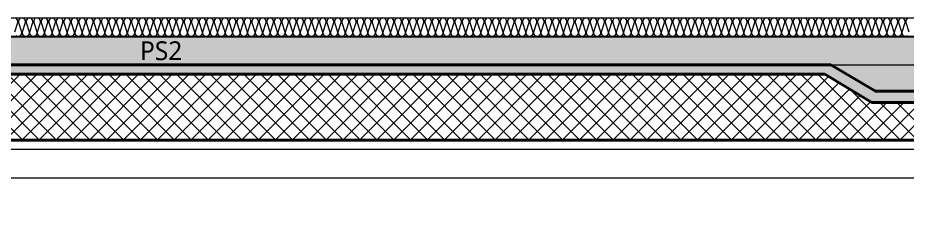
# Model space of a CAD drawing. Header units: millimetres. Extents: x 0 to 420000, y 0 to 297000.
# Drawn here: x 182750 to 187481, y 167200 to 168350 of the extents above; entities that cross this region are included whole.
import ezdxf
from ezdxf.enums import TextEntityAlignment as Align

# ---------------------------------------------------------------- set-up
doc = ezdxf.new("R2010")
doc.units = ezdxf.units.MM
doc.linetypes.add('CEN', pattern=[62, 60, -1, 0, -1])
for name, color, linetype, lineweight in [('A-AXIS-LINE', 1, 'CEN', 15), ('A-CONC-LIN1', 2, 'Continuous', 40), ('A-CONC-LIN2', 7, 'Continuous', 25), ('A-XXXX-INSL1', 15, 'Continuous', 18), ('A-XXXX-INSL2', 8, 'Continuous', 18)]:
    doc.layers.add(name, color=color, linetype=linetype, lineweight=lineweight)
doc.layers.add('A-CONC-SOLD', color=253, linetype='CEN')
doc.layers.add('A-XXXX-NPLT', color=144, linetype='Continuous', lineweight=15, plot=False)
doc.styles.add('맑은고딕', font='')
doc.styles.get('맑은고딕').set_extended_font_data('Malgun Gothic')

# ---------------------------------------------------------------- blocks, each defined once
blk = doc.blocks.new('axis(220316)')
at = {"layer": 'A-AXIS-LINE', "ltscale": 1000}
blk.add_line((4631788.1, -432118.7), (4955413.1, -432118.7), dxfattribs=at)
blk = doc.blocks.new('PS2(횡)')
at = {"layer": 'A-CONC-SOLD'}
h = blk.add_hatch(color=256, dxfattribs=at)
h.dxf.hatch_style = 1
h.paths.add_polyline_path([(1020, 0), (1020, -290), (1700, -290), (1937.4, -150), (9062.6, -150), (9300, -290), (9980, -290), (9980, 0)])
h = blk.add_hatch(color=256, dxfattribs=at)
h.dxf.hatch_style = 1
h.paths.add_polyline_path([(9980, -290), (9980, -350), (9280, -350), (9030, -200), (1970, -200), (1720, -350), (1020, -350), (1020, -290), (1700, -290), (1937.4, -150), (9062.6, -150), (9300, -290)])
at = {"layer": 'A-XXXX-INSL2'}
h = blk.add_hatch(dxfattribs=at)
h.set_pattern_fill('ANSI37', color=256, scale=20)
h.set_pattern_definition([(45, (-244012.5, -188500), (-44.90128, 44.90128), []), (135, (-244012.5, -188500), (-44.90128, -44.90128), [])])
h.paths.add_polyline_path([(1100, -550), (9900, -550), (9900, -350), (9280, -350), (9030, -200), (1970, -200), (1720, -350), (1100, -350)])
at = {"layer": 'A-CONC-LIN1', "color": 2}
for p, q in [((1320, -550), (1270, -350)), ((9680, -550), (9730, -350)), ((1320, -550), (9680, -550))]:
    blk.add_line(p, q, dxfattribs=at)
blk.add_lwpolyline([(9980, -290), (9980, -350), (9280, -350), (9030, -200), (1970, -200), (1720, -350), (1020, -350), (1020, -290), (1700, -290), (1937.4, -150), (9062.6, -150), (9300, -290)], close=True, dxfattribs=at)
at = {"layer": 'A-CONC-LIN2'}
blk.add_line((1020, 0), (9980, 0), dxfattribs=at)
at = {"layer": 'A-XXXX-INSL2'}
for p, q in [((1320, -550), (1100, -550)), ((9680, -550), (9900, -550))]:
    blk.add_line(p, q, dxfattribs=at)
at = {"layer": 'A-XXXX-NPLT'}
for p, q in [((1937.4, -150), (1020, -150)), ((9062.6, -150), (9980, -150))]:
    blk.add_line(p, q, dxfattribs=at)
at = {"layer": 'A-XXXX-NPLT', "style": '맑은고딕'}
blk.add_text('PS2', height=100, dxfattribs=at).set_placement((5500, -75), align=Align.MIDDLE)
blk = doc.blocks.new('횡지하층')
at = {"layer": 'A-XXXX-INSL1'}
blk.add_lwpolyline([(4800450.6, -237961.1), (4791750.6, -237961.1), (4791750.6, -238411.1), (4791197, -238411.1), (4791117, -237831.1), (4790084.1, -237831.1), (4790004.1, -238411.1), (4789450.6, -238411.1), (4789450.6, -237961.1), (4780750.6, -237961.1), (4780750.6, -238411.1), (4780197, -238411.1), (4780117, -237831.1), (4779084.1, -237831.1), (4779004.1, -238411.1), (4778450.6, -238411.1), (4778450.6, -237961.1), (4769750.6, -237961.1)], dxfattribs=at)
at = {"layer": 'A-XXXX-INSL2'}
blk.add_line((4757100.4, -237261.1), (4890100.5, -237261.1), dxfattribs=at)
for points in [[(4789069.6, -237265.1), (4789062.6, -237275.1), (4789062.6, -237286.1), (4789078.6, -237336.1)], [(4789071.6, -237357.1), (4789060.6, -237361.1), (4789049.6, -237357.1), (4789042.6, -237347.1), (4789042.6, -237336.1), (4789058.6, -237286.1), (4789058.6, -237275.1), (4789051.6, -237265.1), (4789040.6, -237261.1), (4789029.6, -237265.1), (4789022.6, -237275.1), (4789022.6, -237286.1), (4789038.6, -237336.1), (4789038.6, -237347.1), (4789031.6, -237357.1), (4789020.6, -237361.1), (4789009.6, -237357.1), (4789002.6, -237347.1), (4789002.6, -237336.1), (4789018.6, -237286.1), (4789018.6, -237275.1), (4789011.6, -237265.1), (4789000.6, -237261.1), (4788989.6, -237265.1), (4788982.6, -237275.1), (4788982.6, -237286.1), (4788998.6, -237336.1), (4788998.6, -237347.1), (4788991.6, -237357.1), (4788980.6, -237361.1), (4788969.6, -237357.1), (4788962.6, -237347.1), (4788962.6, -237336.1), (4788978.6, -237286.1), (4788978.6, -237275.1), (4788971.6, -237265.1), (4788960.6, -237261.1), (4788949.6, -237265.1), (4788942.6, -237275.1), (4788942.6, -237286.1), (4788958.6, -237336.1), (4788958.6, -237347.1), (4788951.6, -237357.1), (4788940.6, -237361.1), (4788929.6, -237357.1), (4788922.6, -237347.1), (4788922.6, -237336.1), (4788938.6, -237286.1), (4788938.6, -237275.1), (4788931.6, -237265.1), (4788920.6, -237261.1), (4788909.6, -237265.1), (4788902.6, -237275.1), (4788902.6, -237286.1), (4788918.6, -237336.1), (4788918.6, -237347.1), (4788911.6, -237357.1), (4788900.6, -237361.1), (4788889.6, -237357.1), (4788882.6, -237347.1), (4788882.6, -237336.1), (4788898.6, -237286.1), (4788898.6, -237275.1), (4788891.6, -237265.1), (4788880.6, -237261.1), (4788869.6, -237265.1), (4788862.6, -237275.1), (4788862.6, -237286.1), (4788878.6, -237336.1), (4788878.6, -237347.1), (4788871.6, -237357.1), (4788860.6, -237361.1), (4788849.6, -237357.1), (4788842.6, -237347.1), (4788842.6, -237336.1), (4788858.6, -237286.1), (4788858.6, -237275.1), (4788851.6, -237265.1), (4788840.6, -237261.1), (4788829.6, -237265.1), (4788822.6, -237275.1), (4788822.6, -237286.1), (4788838.6, -237336.1), (4788838.6, -237347.1), (4788831.6, -237357.1), (4788820.6, -237361.1), (4788809.6, -237357.1), (4788802.6, -237347.1), (4788802.6, -237336.1), (4788818.6, -237286.1), (4788818.6, -237275.1), (4788811.6, -237265.1), (4788800.6, -237261.1), (4788789.6, -237265.1), (4788782.6, -237275.1), (4788782.6, -237286.1), (4788798.6, -237336.1), (4788798.6, -237347.1), (4788791.6, -237357.1), (4788780.6, -237361.1), (4788769.6, -237357.1), (4788762.6, -237347.1), (4788762.6, -237336.1), (4788778.6, -237286.1), (4788778.6, -237275.1), (4788771.6, -237265.1), (4788760.6, -237261.1), (4788749.6, -237265.1), (4788742.6, -237275.1), (4788742.6, -237286.1), (4788758.6, -237336.1), (4788758.6, -237347.1), (4788751.6, -237357.1), (4788740.6, -237361.1), (4788729.6, -237357.1), (4788722.6, -237347.1), (4788722.6, -237336.1), (4788738.6, -237286.1), (4788738.6, -237275.1), (4788731.6, -237265.1), (4788720.6, -237261.1), (4788709.6, -237265.1), (4788702.6, -237275.1), (4788702.6, -237286.1), (4788718.6, -237336.1), (4788718.6, -237347.1), (4788711.6, -237357.1), (4788700.6, -237361.1), (4788689.6, -237357.1), (4788682.6, -237347.1), (4788682.6, -237336.1), (4788698.6, -237286.1), (4788698.6, -237275.1), (4788691.6, -237265.1), (4788680.6, -237261.1), (4788669.6, -237265.1), (4788662.6, -237275.1), (4788662.6, -237286.1), (4788678.6, -237336.1), (4788678.6, -237347.1), (4788671.6, -237357.1), (4788660.6, -237361.1), (4788649.6, -237357.1), (4788642.6, -237347.1), (4788642.6, -237336.1), (4788658.6, -237286.1), (4788658.6, -237275.1), (4788651.6, -237265.1), (4788640.6, -237261.1), (4788629.6, -237265.1), (4788622.6, -237275.1), (4788622.6, -237286.1), (4788638.6, -237336.1), (4788638.6, -237347.1), (4788631.6, -237357.1), (4788620.6, -237361.1), (4788609.6, -237357.1), (4788602.6, -237347.1), (4788602.6, -237336.1), (4788618.6, -237286.1), (4788618.6, -237275.1), (4788611.6, -237265.1), (4788600.6, -237261.1), (4788589.6, -237265.1), (4788582.6, -237275.1), (4788582.6, -237286.1), (4788598.6, -237336.1), (4788598.6, -237347.1), (4788591.6, -237357.1), (4788580.6, -237361.1), (4788569.6, -237357.1), (4788562.6, -237347.1), (4788562.6, -237336.1), (4788578.6, -237286.1), (4788578.6, -237275.1), (4788571.6, -237265.1), (4788560.6, -237261.1), (4788549.6, -237265.1), (4788542.6, -237275.1), (4788542.6, -237286.1), (4788558.6, -237336.1), (4788558.6, -237347.1), (4788551.6, -237357.1), (4788540.6, -237361.1), (4788529.6, -237357.1), (4788522.6, -237347.1), (4788522.6, -237336.1), (4788538.6, -237286.1), (4788538.6, -237275.1), (4788531.6, -237265.1), (4788520.6, -237261.1), (4788509.6, -237265.1), (4788502.6, -237275.1), (4788502.6, -237286.1), (4788518.6, -237336.1), (4788518.6, -237347.1), (4788511.6, -237357.1), (4788500.6, -237361.1), (4788489.6, -237357.1), (4788482.6, -237347.1), (4788482.6, -237336.1), (4788498.6, -237286.1), (4788498.6, -237275.1), (4788491.6, -237265.1), (4788480.6, -237261.1), (4788469.6, -237265.1), (4788462.6, -237275.1), (4788462.6, -237286.1), (4788478.6, -237336.1), (4788478.6, -237347.1), (4788471.6, -237357.1), (4788460.6, -237361.1), (4788449.6, -237357.1), (4788442.6, -237347.1), (4788442.6, -237336.1), (4788458.6, -237286.1), (4788458.6, -237275.1), (4788451.6, -237265.1), (4788440.6, -237261.1), (4788429.6, -237265.1), (4788422.6, -237275.1), (4788422.6, -237286.1), (4788438.6, -237336.1), (4788438.6, -237347.1), (4788431.6, -237357.1), (4788420.6, -237361.1), (4788409.6, -237357.1), (4788402.6, -237347.1), (4788402.6, -237336.1), (4788418.6, -237286.1), (4788418.6, -237275.1), (4788411.6, -237265.1), (4788400.6, -237261.1), (4788389.6, -237265.1), (4788382.6, -237275.1), (4788382.6, -237286.1), (4788398.6, -237336.1), (4788398.6, -237347.1), (4788391.6, -237357.1), (4788380.6, -237361.1), (4788369.6, -237357.1), (4788362.6, -237347.1), (4788362.6, -237336.1), (4788378.6, -237286.1), (4788378.6, -237275.1), (4788371.6, -237265.1), (4788360.6, -237261.1), (4788349.6, -237265.1), (4788342.6, -237275.1), (4788342.6, -237286.1), (4788358.6, -237336.1), (4788358.6, -237347.1), (4788351.6, -237357.1), (4788340.6, -237361.1), (4788329.6, -237357.1), (4788322.6, -237347.1), (4788322.6, -237336.1), (4788338.6, -237286.1), (4788338.6, -237275.1), (4788331.6, -237265.1), (4788320.6, -237261.1), (4788309.6, -237265.1), (4788302.6, -237275.1), (4788302.6, -237286.1), (4788318.6, -237336.1), (4788318.6, -237347.1), (4788311.6, -237357.1), (4788300.6, -237361.1), (4788289.6, -237357.1), (4788282.6, -237347.1), (4788282.6, -237336.1), (4788298.6, -237286.1), (4788298.6, -237275.1), (4788291.6, -237265.1), (4788280.6, -237261.1), (4788269.6, -237265.1), (4788262.6, -237275.1), (4788262.6, -237286.1), (4788278.6, -237336.1), (4788278.6, -237347.1), (4788271.6, -237357.1), (4788260.6, -237361.1), (4788249.6, -237357.1), (4788242.6, -237347.1), (4788242.6, -237336.1), (4788258.6, -237286.1), (4788258.6, -237275.1), (4788251.6, -237265.1), (4788240.6, -237261.1), (4788229.6, -237265.1), (4788222.6, -237275.1), (4788222.6, -237286.1), (4788238.6, -237336.1), (4788238.6, -237347.1), (4788231.6, -237357.1), (4788220.6, -237361.1), (4788209.6, -237357.1), (4788202.6, -237347.1), (4788202.6, -237336.1), (4788218.6, -237286.1), (4788218.6, -237275.1), (4788211.6, -237265.1), (4788200.6, -237261.1), (4788189.6, -237265.1), (4788182.6, -237275.1), (4788182.6, -237286.1), (4788198.6, -237336.1), (4788198.6, -237347.1), (4788191.6, -237357.1), (4788180.6, -237361.1), (4788169.6, -237357.1), (4788162.6, -237347.1), (4788162.6, -237336.1), (4788178.6, -237286.1), (4788178.6, -237275.1), (4788171.6, -237265.1), (4788160.6, -237261.1), (4788149.6, -237265.1), (4788142.6, -237275.1), (4788142.6, -237286.1), (4788158.6, -237336.1), (4788158.6, -237347.1), (4788151.6, -237357.1), (4788140.6, -237361.1), (4788129.6, -237357.1), (4788122.6, -237347.1), (4788122.6, -237336.1), (4788138.6, -237286.1), (4788138.6, -237275.1), (4788131.6, -237265.1), (4788120.6, -237261.1), (4788109.6, -237265.1), (4788102.6, -237275.1), (4788102.6, -237286.1), (4788118.6, -237336.1), (4788118.6, -237347.1), (4788111.6, -237357.1), (4788100.6, -237361.1), (4788089.6, -237357.1), (4788082.6, -237347.1), (4788082.6, -237336.1), (4788098.6, -237286.1), (4788098.6, -237275.1), (4788091.6, -237265.1), (4788080.6, -237261.1), (4788069.6, -237265.1), (4788062.6, -237275.1), (4788062.6, -237286.1), (4788078.6, -237336.1), (4788078.6, -237347.1), (4788071.6, -237357.1), (4788060.6, -237361.1), (4788049.6, -237357.1), (4788042.6, -237347.1), (4788042.6, -237336.1), (4788058.6, -237286.1), (4788058.6, -237275.1), (4788051.6, -237265.1), (4788040.6, -237261.1), (4788029.6, -237265.1), (4788022.6, -237275.1), (4788022.6, -237286.1), (4788038.6, -237336.1), (4788038.6, -237347.1), (4788031.6, -237357.1), (4788020.6, -237361.1), (4788009.6, -237357.1), (4788002.6, -237347.1), (4788002.6, -237336.1), (4788018.6, -237286.1), (4788018.6, -237275.1), (4788011.6, -237265.1), (4788000.6, -237261.1), (4787989.6, -237265.1), (4787982.6, -237275.1), (4787982.6, -237286.1), (4787998.6, -237336.1), (4787998.6, -237347.1), (4787991.6, -237357.1), (4787980.6, -237361.1), (4787969.6, -237357.1), (4787962.6, -237347.1), (4787962.6, -237336.1), (4787978.6, -237286.1), (4787978.6, -237275.1), (4787971.6, -237265.1), (4787960.6, -237261.1), (4787949.6, -237265.1), (4787942.6, -237275.1), (4787942.6, -237286.1), (4787958.6, -237336.1), (4787958.6, -237347.1), (4787951.6, -237357.1), (4787940.6, -237361.1), (4787929.6, -237357.1), (4787922.6, -237347.1), (4787922.6, -237336.1), (4787938.6, -237286.1), (4787938.6, -237275.1), (4787931.6, -237265.1), (4787920.6, -237261.1), (4787909.6, -237265.1), (4787902.6, -237275.1), (4787902.6, -237286.1), (4787918.6, -237336.1), (4787918.6, -237347.1), (4787911.6, -237357.1), (4787900.6, -237361.1), (4787889.6, -237357.1), (4787882.6, -237347.1), (4787882.6, -237336.1), (4787898.6, -237286.1), (4787898.6, -237275.1), (4787891.6, -237265.1), (4787880.6, -237261.1), (4787869.6, -237265.1), (4787862.6, -237275.1), (4787862.6, -237286.1), (4787878.6, -237336.1), (4787878.6, -237347.1), (4787871.6, -237357.1), (4787860.6, -237361.1), (4787849.6, -237357.1), (4787842.6, -237347.1), (4787842.6, -237336.1), (4787858.6, -237286.1), (4787858.6, -237275.1), (4787851.6, -237265.1), (4787840.6, -237261.1), (4787829.6, -237265.1), (4787822.6, -237275.1), (4787822.6, -237286.1), (4787838.6, -237336.1), (4787838.6, -237347.1), (4787831.6, -237357.1), (4787820.6, -237361.1), (4787809.6, -237357.1), (4787802.6, -237347.1), (4787802.6, -237336.1), (4787818.6, -237286.1), (4787818.6, -237275.1), (4787811.6, -237265.1), (4787800.6, -237261.1), (4787789.6, -237265.1), (4787782.6, -237275.1), (4787782.6, -237286.1), (4787798.6, -237336.1), (4787798.6, -237347.1), (4787791.6, -237357.1), (4787780.6, -237361.1), (4787769.6, -237357.1), (4787762.6, -237347.1), (4787762.6, -237336.1), (4787778.6, -237286.1), (4787778.6, -237275.1), (4787771.6, -237265.1), (4787760.6, -237261.1), (4787749.6, -237265.1), (4787742.6, -237275.1), (4787742.6, -237286.1), (4787758.6, -237336.1), (4787758.6, -237347.1), (4787751.6, -237357.1), (4787740.6, -237361.1), (4787729.6, -237357.1), (4787722.6, -237347.1), (4787722.6, -237336.1), (4787738.6, -237286.1), (4787738.6, -237275.1), (4787731.6, -237265.1), (4787720.6, -237261.1), (4787709.6, -237265.1), (4787702.6, -237275.1), (4787702.6, -237286.1), (4787718.6, -237336.1), (4787718.6, -237347.1), (4787711.6, -237357.1), (4787700.6, -237361.1), (4787689.6, -237357.1), (4787682.6, -237347.1), (4787682.6, -237336.1), (4787698.6, -237286.1), (4787698.6, -237275.1), (4787691.6, -237265.1), (4787680.6, -237261.1), (4787669.6, -237265.1), (4787662.6, -237275.1), (4787662.6, -237286.1), (4787678.6, -237336.1), (4787678.6, -237347.1), (4787671.6, -237357.1), (4787660.6, -237361.1), (4787649.6, -237357.1), (4787642.6, -237347.1), (4787642.6, -237336.1), (4787658.6, -237286.1), (4787658.6, -237275.1), (4787651.6, -237265.1), (4787640.6, -237261.1), (4787629.6, -237265.1), (4787622.6, -237275.1), (4787622.6, -237286.1), (4787638.6, -237336.1), (4787638.6, -237347.1), (4787631.6, -237357.1), (4787620.6, -237361.1), (4787609.6, -237357.1), (4787602.6, -237347.1), (4787602.6, -237336.1), (4787618.6, -237286.1), (4787618.6, -237275.1), (4787611.6, -237265.1), (4787600.6, -237261.1), (4787589.6, -237265.1), (4787582.6, -237275.1), (4787582.6, -237286.1), (4787598.6, -237336.1), (4787598.6, -237347.1), (4787591.6, -237357.1), (4787580.6, -237361.1), (4787569.6, -237357.1), (4787562.6, -237347.1), (4787562.6, -237336.1), (4787578.6, -237286.1), (4787578.6, -237275.1), (4787571.6, -237265.1), (4787560.6, -237261.1), (4787549.6, -237265.1), (4787542.6, -237275.1), (4787542.6, -237286.1), (4787558.6, -237336.1), (4787558.6, -237347.1), (4787551.6, -237357.1), (4787540.6, -237361.1), (4787529.6, -237357.1), (4787522.6, -237347.1), (4787522.6, -237336.1), (4787538.6, -237286.1), (4787538.6, -237275.1), (4787531.6, -237265.1), (4787520.6, -237261.1), (4787509.6, -237265.1), (4787502.6, -237275.1), (4787502.6, -237286.1), (4787518.6, -237336.1), (4787518.6, -237347.1), (4787511.6, -237357.1), (4787500.6, -237361.1), (4787489.6, -237357.1), (4787482.6, -237347.1), (4787482.6, -237336.1), (4787498.6, -237286.1), (4787498.6, -237275.1), (4787491.6, -237265.1), (4787480.6, -237261.1), (4787469.6, -237265.1), (4787462.6, -237275.1), (4787462.6, -237286.1), (4787478.6, -237336.1), (4787478.6, -237347.1), (4787471.6, -237357.1), (4787460.6, -237361.1), (4787449.6, -237357.1), (4787442.6, -237347.1), (4787442.6, -237336.1), (4787458.6, -237286.1), (4787458.6, -237275.1), (4787451.6, -237265.1), (4787440.6, -237261.1), (4787429.6, -237265.1), (4787422.6, -237275.1), (4787422.6, -237286.1), (4787438.6, -237336.1), (4787438.6, -237347.1), (4787431.6, -237357.1), (4787420.6, -237361.1), (4787409.6, -237357.1), (4787402.6, -237347.1), (4787402.6, -237336.1), (4787418.6, -237286.1), (4787418.6, -237275.1), (4787411.6, -237265.1), (4787400.6, -237261.1), (4787389.6, -237265.1), (4787382.6, -237275.1), (4787382.6, -237286.1), (4787398.6, -237336.1), (4787398.6, -237347.1), (4787391.6, -237357.1), (4787380.6, -237361.1), (4787369.6, -237357.1), (4787362.6, -237347.1), (4787362.6, -237336.1), (4787378.6, -237286.1), (4787378.6, -237275.1), (4787371.6, -237265.1), (4787360.6, -237261.1), (4787349.6, -237265.1), (4787342.6, -237275.1), (4787342.6, -237286.1), (4787358.6, -237336.1), (4787358.6, -237347.1), (4787351.6, -237357.1), (4787340.6, -237361.1), (4787329.6, -237357.1), (4787322.6, -237347.1), (4787322.6, -237336.1), (4787338.6, -237286.1), (4787338.6, -237275.1), (4787331.6, -237265.1), (4787320.6, -237261.1), (4787309.6, -237265.1), (4787302.6, -237275.1), (4787302.6, -237286.1), (4787318.6, -237336.1), (4787318.6, -237347.1), (4787311.6, -237357.1), (4787300.6, -237361.1), (4787289.6, -237357.1), (4787282.6, -237347.1), (4787282.6, -237336.1), (4787298.6, -237286.1), (4787298.6, -237275.1), (4787291.6, -237265.1), (4787280.6, -237261.1), (4787269.6, -237265.1), (4787262.6, -237275.1), (4787262.6, -237286.1), (4787278.6, -237336.1), (4787278.6, -237347.1), (4787271.6, -237357.1), (4787260.6, -237361.1), (4787249.6, -237357.1), (4787242.6, -237347.1), (4787242.6, -237336.1), (4787258.6, -237286.1), (4787258.6, -237275.1), (4787251.6, -237265.1), (4787240.6, -237261.1), (4787229.6, -237265.1), (4787222.6, -237275.1), (4787222.6, -237286.1), (4787238.6, -237336.1), (4787238.6, -237347.1), (4787231.6, -237357.1), (4787220.6, -237361.1), (4787209.6, -237357.1), (4787202.6, -237347.1), (4787202.6, -237336.1), (4787218.6, -237286.1), (4787218.6, -237275.1), (4787211.6, -237265.1), (4787200.6, -237261.1), (4787189.6, -237265.1), (4787182.6, -237275.1), (4787182.6, -237286.1), (4787198.6, -237336.1), (4787198.6, -237347.1), (4787191.6, -237357.1), (4787180.6, -237361.1), (4787169.6, -237357.1), (4787162.6, -237347.1), (4787162.6, -237336.1), (4787178.6, -237286.1), (4787178.6, -237275.1), (4787171.6, -237265.1), (4787160.6, -237261.1), (4787149.6, -237265.1), (4787142.6, -237275.1), (4787142.6, -237286.1), (4787158.6, -237336.1), (4787158.6, -237347.1), (4787151.6, -237357.1), (4787140.6, -237361.1), (4787129.6, -237357.1), (4787122.6, -237347.1), (4787122.6, -237336.1), (4787138.6, -237286.1), (4787138.6, -237275.1), (4787131.6, -237265.1), (4787120.6, -237261.1), (4787109.6, -237265.1), (4787102.6, -237275.1), (4787102.6, -237286.1), (4787118.6, -237336.1), (4787118.6, -237347.1), (4787111.6, -237357.1), (4787100.6, -237361.1), (4787089.6, -237357.1), (4787082.6, -237347.1), (4787082.6, -237336.1), (4787098.6, -237286.1), (4787098.6, -237275.1), (4787091.6, -237265.1), (4787080.6, -237261.1), (4787069.6, -237265.1), (4787062.6, -237275.1), (4787062.6, -237286.1), (4787078.6, -237336.1), (4787078.6, -237347.1), (4787071.6, -237357.1), (4787060.6, -237361.1), (4787049.6, -237357.1), (4787042.6, -237347.1), (4787042.6, -237336.1), (4787058.6, -237286.1), (4787058.6, -237275.1), (4787051.6, -237265.1), (4787040.6, -237261.1), (4787029.6, -237265.1), (4787022.6, -237275.1), (4787022.6, -237286.1), (4787038.6, -237336.1), (4787038.6, -237347.1), (4787031.6, -237357.1), (4787020.6, -237361.1), (4787009.6, -237357.1), (4787002.6, -237347.1), (4787002.6, -237336.1), (4787018.6, -237286.1), (4787018.6, -237275.1), (4787011.6, -237265.1), (4787000.6, -237261.1), (4786989.6, -237265.1), (4786982.6, -237275.1), (4786982.6, -237286.1), (4786998.6, -237336.1), (4786998.6, -237347.1), (4786991.6, -237357.1), (4786980.6, -237361.1), (4786969.6, -237357.1), (4786962.6, -237347.1), (4786962.6, -237336.1), (4786978.6, -237286.1), (4786978.6, -237275.1), (4786971.6, -237265.1), (4786960.6, -237261.1), (4786949.6, -237265.1), (4786942.6, -237275.1), (4786942.6, -237286.1), (4786958.6, -237336.1), (4786958.6, -237347.1), (4786951.6, -237357.1), (4786940.6, -237361.1), (4786929.6, -237357.1), (4786922.6, -237347.1), (4786922.6, -237336.1), (4786938.6, -237286.1), (4786938.6, -237275.1), (4786931.6, -237265.1), (4786920.6, -237261.1), (4786909.6, -237265.1), (4786902.6, -237275.1), (4786902.6, -237286.1), (4786918.6, -237336.1), (4786918.6, -237347.1), (4786911.6, -237357.1), (4786900.6, -237361.1), (4786889.6, -237357.1), (4786882.6, -237347.1), (4786882.6, -237336.1), (4786898.6, -237286.1), (4786898.6, -237275.1), (4786891.6, -237265.1), (4786880.6, -237261.1), (4786869.6, -237265.1), (4786862.6, -237275.1), (4786862.6, -237286.1), (4786878.6, -237336.1), (4786878.6, -237347.1), (4786871.6, -237357.1), (4786860.6, -237361.1), (4786849.6, -237357.1), (4786842.6, -237347.1), (4786842.6, -237336.1), (4786858.6, -237286.1), (4786858.6, -237275.1), (4786851.6, -237265.1), (4786840.6, -237261.1), (4786829.6, -237265.1), (4786822.6, -237275.1), (4786822.6, -237286.1), (4786838.6, -237336.1), (4786838.6, -237347.1), (4786831.6, -237357.1), (4786820.6, -237361.1), (4786809.6, -237357.1), (4786802.6, -237347.1), (4786802.6, -237336.1), (4786818.6, -237286.1), (4786818.6, -237275.1), (4786811.6, -237265.1), (4786800.6, -237261.1), (4786789.6, -237265.1), (4786782.6, -237275.1), (4786782.6, -237286.1), (4786798.6, -237336.1), (4786798.6, -237347.1), (4786791.6, -237357.1), (4786780.6, -237361.1), (4786769.6, -237357.1), (4786762.6, -237347.1), (4786762.6, -237336.1), (4786778.6, -237286.1), (4786778.6, -237275.1), (4786771.6, -237265.1), (4786760.6, -237261.1), (4786749.6, -237265.1), (4786742.6, -237275.1), (4786742.6, -237286.1), (4786758.6, -237336.1), (4786758.6, -237347.1), (4786751.6, -237357.1), (4786740.6, -237361.1), (4786729.6, -237357.1), (4786722.6, -237347.1), (4786722.6, -237336.1), (4786738.6, -237286.1), (4786738.6, -237275.1), (4786731.6, -237265.1), (4786720.6, -237261.1), (4786709.6, -237265.1), (4786702.6, -237275.1), (4786702.6, -237286.1), (4786718.6, -237336.1), (4786718.6, -237347.1), (4786711.6, -237357.1), (4786700.6, -237361.1), (4786689.6, -237357.1), (4786682.6, -237347.1), (4786682.6, -237336.1), (4786698.6, -237286.1), (4786698.6, -237275.1), (4786691.6, -237265.1), (4786680.6, -237261.1), (4786669.6, -237265.1), (4786662.6, -237275.1), (4786662.6, -237286.1), (4786678.6, -237336.1), (4786678.6, -237347.1), (4786671.6, -237357.1), (4786660.6, -237361.1), (4786649.6, -237357.1), (4786642.6, -237347.1), (4786642.6, -237336.1), (4786658.6, -237286.1), (4786658.6, -237275.1), (4786651.6, -237265.1), (4786640.6, -237261.1), (4786629.6, -237265.1), (4786622.6, -237275.1), (4786622.6, -237286.1), (4786638.6, -237336.1), (4786638.6, -237347.1), (4786631.6, -237357.1), (4786620.6, -237361.1), (4786609.6, -237357.1), (4786602.6, -237347.1), (4786602.6, -237336.1), (4786618.6, -237286.1), (4786618.6, -237275.1), (4786611.6, -237265.1), (4786600.6, -237261.1), (4786589.6, -237265.1), (4786582.6, -237275.1), (4786582.6, -237286.1), (4786598.6, -237336.1), (4786598.6, -237347.1), (4786591.6, -237357.1), (4786580.6, -237361.1), (4786569.6, -237357.1), (4786562.6, -237347.1), (4786562.6, -237336.1), (4786578.6, -237286.1), (4786578.6, -237275.1), (4786571.6, -237265.1), (4786560.6, -237261.1), (4786549.6, -237265.1), (4786542.6, -237275.1), (4786542.6, -237286.1), (4786558.6, -237336.1), (4786558.6, -237347.1), (4786551.6, -237357.1), (4786540.6, -237361.1), (4786529.6, -237357.1), (4786522.6, -237347.1), (4786522.6, -237336.1), (4786538.6, -237286.1), (4786538.6, -237275.1), (4786531.6, -237265.1), (4786520.6, -237261.1), (4786509.6, -237265.1), (4786502.6, -237275.1), (4786502.6, -237286.1), (4786518.6, -237336.1), (4786518.6, -237347.1), (4786511.6, -237357.1), (4786500.6, -237361.1), (4786489.6, -237357.1), (4786482.6, -237347.1), (4786482.6, -237336.1), (4786498.6, -237286.1), (4786498.6, -237275.1), (4786491.6, -237265.1), (4786480.6, -237261.1), (4786469.6, -237265.1), (4786462.6, -237275.1), (4786462.6, -237286.1), (4786478.6, -237336.1), (4786478.6, -237347.1), (4786471.6, -237357.1), (4786460.6, -237361.1), (4786449.6, -237357.1), (4786442.6, -237347.1), (4786442.6, -237336.1), (4786458.6, -237286.1), (4786458.6, -237275.1), (4786451.6, -237265.1), (4786440.6, -237261.1), (4786429.6, -237265.1), (4786422.6, -237275.1), (4786422.6, -237286.1), (4786438.6, -237336.1), (4786438.6, -237347.1), (4786431.6, -237357.1), (4786420.6, -237361.1), (4786409.6, -237357.1), (4786402.6, -237347.1), (4786402.6, -237336.1), (4786418.6, -237286.1), (4786418.6, -237275.1), (4786411.6, -237265.1), (4786400.6, -237261.1), (4786389.6, -237265.1), (4786382.6, -237275.1), (4786382.6, -237286.1), (4786398.6, -237336.1), (4786398.6, -237347.1), (4786391.6, -237357.1), (4786380.6, -237361.1), (4786369.6, -237357.1), (4786362.6, -237347.1), (4786362.6, -237336.1), (4786378.6, -237286.1), (4786378.6, -237275.1), (4786371.6, -237265.1), (4786360.6, -237261.1), (4786349.6, -237265.1), (4786342.6, -237275.1), (4786342.6, -237286.1), (4786358.6, -237336.1), (4786358.6, -237347.1), (4786351.6, -237357.1), (4786340.6, -237361.1), (4786329.6, -237357.1), (4786322.6, -237347.1), (4786322.6, -237336.1), (4786338.6, -237286.1), (4786338.6, -237275.1), (4786331.6, -237265.1), (4786320.6, -237261.1), (4786309.6, -237265.1), (4786302.6, -237275.1), (4786302.6, -237286.1), (4786318.6, -237336.1), (4786318.6, -237347.1), (4786311.6, -237357.1), (4786300.6, -237361.1), (4786289.6, -237357.1), (4786282.6, -237347.1), (4786282.6, -237336.1), (4786298.6, -237286.1), (4786298.6, -237275.1), (4786291.6, -237265.1), (4786280.6, -237261.1), (4786269.6, -237265.1), (4786262.6, -237275.1), (4786262.6, -237286.1), (4786278.6, -237336.1), (4786278.6, -237347.1), (4786271.6, -237357.1), (4786260.6, -237361.1), (4786249.6, -237357.1), (4786242.6, -237347.1), (4786242.6, -237336.1), (4786258.6, -237286.1), (4786258.6, -237275.1), (4786251.6, -237265.1), (4786240.6, -237261.1), (4786229.6, -237265.1), (4786222.6, -237275.1), (4786222.6, -237286.1), (4786238.6, -237336.1), (4786238.6, -237347.1), (4786231.6, -237357.1), (4786220.6, -237361.1), (4786209.6, -237357.1), (4786202.6, -237347.1), (4786202.6, -237336.1), (4786218.6, -237286.1), (4786218.6, -237275.1), (4786211.6, -237265.1), (4786200.6, -237261.1), (4786189.6, -237265.1), (4786182.6, -237275.1), (4786182.6, -237286.1), (4786198.6, -237336.1), (4786198.6, -237347.1), (4786191.6, -237357.1), (4786180.6, -237361.1), (4786169.6, -237357.1), (4786162.6, -237347.1), (4786162.6, -237336.1), (4786178.6, -237286.1), (4786178.6, -237275.1), (4786171.6, -237265.1), (4786160.6, -237261.1), (4786149.6, -237265.1), (4786142.6, -237275.1), (4786142.6, -237286.1), (4786158.6, -237336.1), (4786158.6, -237347.1), (4786151.6, -237357.1), (4786140.6, -237361.1), (4786129.6, -237357.1), (4786122.6, -237347.1), (4786122.6, -237336.1), (4786138.6, -237286.1), (4786138.6, -237275.1), (4786131.6, -237265.1), (4786120.6, -237261.1), (4786109.6, -237265.1), (4786102.6, -237275.1), (4786102.6, -237286.1), (4786118.6, -237336.1), (4786118.6, -237347.1), (4786111.6, -237357.1), (4786100.6, -237361.1), (4786089.6, -237357.1), (4786082.6, -237347.1), (4786082.6, -237336.1), (4786098.6, -237286.1), (4786098.6, -237275.1), (4786091.6, -237265.1), (4786080.6, -237261.1), (4786069.6, -237265.1), (4786062.6, -237275.1), (4786062.6, -237286.1), (4786078.6, -237336.1), (4786078.6, -237347.1), (4786071.6, -237357.1), (4786060.6, -237361.1), (4786049.6, -237357.1), (4786042.6, -237347.1), (4786042.6, -237336.1), (4786058.6, -237286.1), (4786058.6, -237275.1), (4786051.6, -237265.1), (4786040.6, -237261.1), (4786029.6, -237265.1), (4786022.6, -237275.1), (4786022.6, -237286.1), (4786038.6, -237336.1), (4786038.6, -237347.1), (4786031.6, -237357.1), (4786020.6, -237361.1), (4786009.6, -237357.1), (4786002.6, -237347.1), (4786002.6, -237336.1), (4786018.6, -237286.1), (4786018.6, -237275.1), (4786011.6, -237265.1), (4786000.6, -237261.1), (4785989.6, -237265.1), (4785982.6, -237275.1), (4785982.6, -237286.1), (4785998.6, -237336.1), (4785998.6, -237347.1), (4785991.6, -237357.1), (4785980.6, -237361.1), (4785969.6, -237357.1), (4785962.6, -237347.1), (4785962.6, -237336.1), (4785978.6, -237286.1), (4785978.6, -237275.1), (4785971.6, -237265.1), (4785960.6, -237261.1), (4785949.6, -237265.1), (4785942.6, -237275.1), (4785942.6, -237286.1), (4785958.6, -237336.1), (4785958.6, -237347.1), (4785951.6, -237357.1), (4785940.6, -237361.1), (4785929.6, -237357.1), (4785922.6, -237347.1), (4785922.6, -237336.1), (4785938.6, -237286.1), (4785938.6, -237275.1), (4785931.6, -237265.1), (4785920.6, -237261.1), (4785909.6, -237265.1), (4785902.6, -237275.1), (4785902.6, -237286.1), (4785918.6, -237336.1), (4785918.6, -237347.1), (4785911.6, -237357.1), (4785900.6, -237361.1), (4785889.6, -237357.1), (4785882.6, -237347.1), (4785882.6, -237336.1), (4785898.6, -237286.1), (4785898.6, -237275.1), (4785891.6, -237265.1), (4785880.6, -237261.1), (4785869.6, -237265.1), (4785862.6, -237275.1), (4785862.6, -237286.1), (4785878.6, -237336.1), (4785878.6, -237347.1), (4785871.6, -237357.1), (4785860.6, -237361.1), (4785849.6, -237357.1), (4785842.6, -237347.1), (4785842.6, -237336.1), (4785858.6, -237286.1), (4785858.6, -237275.1), (4785851.6, -237265.1), (4785840.6, -237261.1), (4785829.6, -237265.1), (4785822.6, -237275.1), (4785822.6, -237286.1), (4785838.6, -237336.1), (4785838.6, -237347.1), (4785831.6, -237357.1), (4785820.6, -237361.1), (4785809.6, -237357.1), (4785802.6, -237347.1), (4785802.6, -237336.1), (4785818.6, -237286.1), (4785818.6, -237275.1), (4785811.6, -237265.1), (4785800.6, -237261.1), (4785789.6, -237265.1), (4785782.6, -237275.1), (4785782.6, -237286.1), (4785798.6, -237336.1), (4785798.6, -237347.1), (4785791.6, -237357.1), (4785780.6, -237361.1), (4785769.6, -237357.1), (4785762.6, -237347.1), (4785762.6, -237336.1), (4785778.6, -237286.1), (4785778.6, -237275.1), (4785771.6, -237265.1), (4785760.6, -237261.1), (4785749.6, -237265.1), (4785742.6, -237275.1), (4785742.6, -237286.1), (4785758.6, -237336.1), (4785758.6, -237347.1), (4785751.6, -237357.1), (4785740.6, -237361.1), (4785729.6, -237357.1), (4785722.6, -237347.1), (4785722.6, -237336.1), (4785738.6, -237286.1), (4785738.6, -237275.1), (4785731.6, -237265.1), (4785720.6, -237261.1), (4785709.6, -237265.1), (4785702.6, -237275.1), (4785702.6, -237286.1), (4785718.6, -237336.1), (4785718.6, -237347.1), (4785711.6, -237357.1), (4785700.6, -237361.1), (4785689.6, -237357.1), (4785682.6, -237347.1), (4785682.6, -237336.1), (4785698.6, -237286.1), (4785698.6, -237275.1), (4785691.6, -237265.1), (4785680.6, -237261.1), (4785669.6, -237265.1), (4785662.6, -237275.1), (4785662.6, -237286.1), (4785678.6, -237336.1), (4785678.6, -237347.1), (4785671.6, -237357.1), (4785660.6, -237361.1), (4785649.6, -237357.1), (4785642.6, -237347.1), (4785642.6, -237336.1), (4785658.6, -237286.1), (4785658.6, -237275.1), (4785651.6, -237265.1), (4785640.6, -237261.1), (4785629.6, -237265.1), (4785622.6, -237275.1), (4785622.6, -237286.1), (4785638.6, -237336.1), (4785638.6, -237347.1), (4785631.6, -237357.1), (4785620.6, -237361.1), (4785609.6, -237357.1), (4785602.6, -237347.1), (4785602.6, -237336.1), (4785618.6, -237286.1), (4785618.6, -237275.1), (4785611.6, -237265.1), (4785600.6, -237261.1), (4785589.6, -237265.1), (4785582.6, -237275.1), (4785582.6, -237286.1), (4785598.6, -237336.1), (4785598.6, -237347.1), (4785591.6, -237357.1), (4785580.6, -237361.1), (4785569.6, -237357.1), (4785562.6, -237347.1), (4785562.6, -237336.1), (4785578.6, -237286.1), (4785578.6, -237275.1), (4785571.6, -237265.1), (4785560.6, -237261.1), (4785549.6, -237265.1), (4785542.6, -237275.1), (4785542.6, -237286.1), (4785558.6, -237336.1), (4785558.6, -237347.1), (4785551.6, -237357.1), (4785540.6, -237361.1), (4785529.6, -237357.1), (4785522.6, -237347.1), (4785522.6, -237336.1), (4785538.6, -237286.1), (4785538.6, -237275.1), (4785531.6, -237265.1), (4785520.6, -237261.1), (4785509.6, -237265.1), (4785502.6, -237275.1), (4785502.6, -237286.1), (4785518.6, -237336.1), (4785518.6, -237347.1), (4785511.6, -237357.1), (4785500.6, -237361.1), (4785489.6, -237357.1), (4785482.6, -237347.1), (4785482.6, -237336.1), (4785498.6, -237286.1), (4785498.6, -237275.1), (4785491.6, -237265.1), (4785480.6, -237261.1), (4785469.6, -237265.1), (4785462.6, -237275.1), (4785462.6, -237286.1), (4785478.6, -237336.1), (4785478.6, -237347.1), (4785471.6, -237357.1), (4785460.6, -237361.1), (4785449.6, -237357.1), (4785442.6, -237347.1), (4785442.6, -237336.1), (4785458.6, -237286.1), (4785458.6, -237275.1), (4785451.6, -237265.1), (4785440.6, -237261.1), (4785429.6, -237265.1), (4785422.6, -237275.1), (4785422.6, -237286.1), (4785438.6, -237336.1), (4785438.6, -237347.1), (4785431.6, -237357.1), (4785420.6, -237361.1), (4785409.6, -237357.1), (4785402.6, -237347.1), (4785402.6, -237336.1), (4785418.6, -237286.1), (4785418.6, -237275.1), (4785411.6, -237265.1), (4785400.6, -237261.1), (4785389.6, -237265.1), (4785382.6, -237275.1), (4785382.6, -237286.1), (4785398.6, -237336.1), (4785398.6, -237347.1), (4785391.6, -237357.1), (4785380.6, -237361.1), (4785369.6, -237357.1), (4785362.6, -237347.1), (4785362.6, -237336.1), (4785378.6, -237286.1), (4785378.6, -237275.1), (4785371.6, -237265.1), (4785360.6, -237261.1), (4785349.6, -237265.1), (4785342.6, -237275.1), (4785342.6, -237286.1), (4785358.6, -237336.1), (4785358.6, -237347.1), (4785351.6, -237357.1), (4785340.6, -237361.1), (4785329.6, -237357.1), (4785322.6, -237347.1), (4785322.6, -237336.1), (4785338.6, -237286.1), (4785338.6, -237275.1), (4785331.6, -237265.1), (4785320.6, -237261.1), (4785309.6, -237265.1), (4785302.6, -237275.1), (4785302.6, -237286.1), (4785318.6, -237336.1), (4785318.6, -237347.1), (4785311.6, -237357.1), (4785300.6, -237361.1), (4785289.6, -237357.1), (4785282.6, -237347.1), (4785282.6, -237336.1), (4785298.6, -237286.1), (4785298.6, -237275.1), (4785291.6, -237265.1), (4785280.6, -237261.1), (4785269.6, -237265.1), (4785262.6, -237275.1), (4785262.6, -237286.1), (4785278.6, -237336.1), (4785278.6, -237347.1), (4785271.6, -237357.1), (4785260.6, -237361.1), (4785249.6, -237357.1), (4785242.6, -237347.1), (4785242.6, -237336.1), (4785258.6, -237286.1), (4785258.6, -237275.1), (4785251.6, -237265.1), (4785240.6, -237261.1), (4785229.6, -237265.1), (4785222.6, -237275.1), (4785222.6, -237286.1), (4785238.6, -237336.1), (4785238.6, -237347.1), (4785231.6, -237357.1), (4785220.6, -237361.1), (4785209.6, -237357.1), (4785202.6, -237347.1), (4785202.6, -237336.1), (4785218.6, -237286.1), (4785218.6, -237275.1), (4785211.6, -237265.1), (4785200.6, -237261.1), (4785189.6, -237265.1), (4785182.6, -237275.1), (4785182.6, -237286.1), (4785198.6, -237336.1), (4785198.6, -237347.1), (4785191.6, -237357.1), (4785180.6, -237361.1), (4785169.6, -237357.1), (4785162.6, -237347.1), (4785162.6, -237336.1), (4785178.6, -237286.1), (4785178.6, -237275.1), (4785171.6, -237265.1), (4785160.6, -237261.1), (4785149.6, -237265.1), (4785142.6, -237275.1), (4785142.6, -237286.1), (4785158.6, -237336.1), (4785158.6, -237347.1), (4785151.6, -237357.1), (4785140.6, -237361.1), (4785129.6, -237357.1), (4785122.6, -237347.1), (4785122.6, -237336.1), (4785138.6, -237286.1), (4785138.6, -237275.1), (4785131.6, -237265.1), (4785120.6, -237261.1), (4785109.6, -237265.1), (4785102.6, -237275.1), (4785102.6, -237286.1), (4785118.6, -237336.1), (4785118.6, -237347.1), (4785111.6, -237357.1), (4785100.6, -237361.1), (4785089.6, -237357.1), (4785082.6, -237347.1), (4785082.6, -237336.1), (4785098.6, -237286.1), (4785098.6, -237275.1), (4785091.6, -237265.1), (4785080.6, -237261.1), (4785069.6, -237265.1), (4785062.6, -237275.1), (4785062.6, -237286.1), (4785078.6, -237336.1), (4785078.6, -237347.1), (4785071.6, -237357.1), (4785060.6, -237361.1), (4785049.6, -237357.1), (4785042.6, -237347.1), (4785042.6, -237336.1), (4785058.6, -237286.1), (4785058.6, -237275.1), (4785051.6, -237265.1), (4785040.6, -237261.1), (4785029.6, -237265.1), (4785022.6, -237275.1), (4785022.6, -237286.1), (4785038.6, -237336.1), (4785038.6, -237347.1), (4785031.6, -237357.1), (4785020.6, -237361.1), (4785009.6, -237357.1), (4785002.6, -237347.1), (4785002.6, -237336.1), (4785018.6, -237286.1), (4785018.6, -237275.1), (4785011.6, -237265.1), (4785000.6, -237261.1), (4784989.6, -237265.1), (4784982.6, -237275.1), (4784982.6, -237286.1), (4784998.6, -237336.1), (4784998.6, -237347.1), (4784991.6, -237357.1), (4784980.6, -237361.1), (4784969.6, -237357.1), (4784962.6, -237347.1), (4784962.6, -237336.1), (4784978.6, -237286.1), (4784978.6, -237275.1), (4784971.6, -237265.1), (4784960.6, -237261.1), (4784949.6, -237265.1), (4784942.6, -237275.1), (4784942.6, -237286.1), (4784958.6, -237336.1), (4784958.6, -237347.1), (4784951.6, -237357.1), (4784940.6, -237361.1), (4784929.6, -237357.1), (4784922.6, -237347.1), (4784922.6, -237336.1), (4784938.6, -237286.1), (4784938.6, -237275.1), (4784931.6, -237265.1), (4784920.6, -237261.1), (4784909.6, -237265.1), (4784902.6, -237275.1), (4784902.6, -237286.1), (4784918.6, -237336.1), (4784918.6, -237347.1), (4784911.6, -237357.1), (4784900.6, -237361.1), (4784889.6, -237357.1), (4784882.6, -237347.1), (4784882.6, -237336.1), (4784898.6, -237286.1), (4784898.6, -237275.1), (4784891.6, -237265.1), (4784880.6, -237261.1), (4784869.6, -237265.1), (4784862.6, -237275.1), (4784862.6, -237286.1), (4784878.6, -237336.1), (4784878.6, -237347.1), (4784871.6, -237357.1), (4784860.6, -237361.1), (4784849.6, -237357.1), (4784842.6, -237347.1), (4784842.6, -237336.1), (4784858.6, -237286.1), (4784858.6, -237275.1), (4784851.6, -237265.1), (4784840.6, -237261.1), (4784829.6, -237265.1), (4784822.6, -237275.1), (4784822.6, -237286.1), (4784838.6, -237336.1), (4784838.6, -237347.1), (4784831.6, -237357.1), (4784820.6, -237361.1), (4784809.6, -237357.1), (4784802.6, -237347.1), (4784802.6, -237336.1), (4784818.6, -237286.1), (4784818.6, -237275.1), (4784811.6, -237265.1), (4784800.6, -237261.1), (4784789.6, -237265.1), (4784782.6, -237275.1), (4784782.6, -237286.1), (4784798.6, -237336.1), (4784798.6, -237347.1), (4784791.6, -237357.1), (4784780.6, -237361.1), (4784769.6, -237357.1), (4784762.6, -237347.1), (4784762.6, -237336.1), (4784778.6, -237286.1), (4784778.6, -237275.1), (4784771.6, -237265.1), (4784760.6, -237261.1), (4784749.6, -237265.1), (4784742.6, -237275.1), (4784742.6, -237286.1), (4784758.6, -237336.1), (4784758.6, -237347.1), (4784751.6, -237357.1), (4784740.6, -237361.1), (4784729.6, -237357.1), (4784722.6, -237347.1), (4784722.6, -237336.1), (4784738.6, -237286.1), (4784738.6, -237275.1), (4784731.6, -237265.1), (4784720.6, -237261.1), (4784709.6, -237265.1), (4784702.6, -237275.1), (4784702.6, -237286.1), (4784718.6, -237336.1), (4784718.6, -237347.1), (4784711.6, -237357.1), (4784700.6, -237361.1), (4784689.6, -237357.1), (4784682.6, -237347.1), (4784682.6, -237336.1), (4784698.6, -237286.1), (4784698.6, -237275.1), (4784691.6, -237265.1), (4784680.6, -237261.1), (4784669.6, -237265.1), (4784662.6, -237275.1), (4784662.6, -237286.1), (4784678.6, -237336.1), (4784678.6, -237347.1), (4784671.6, -237357.1), (4784660.6, -237361.1), (4784649.6, -237357.1), (4784642.6, -237347.1), (4784642.6, -237336.1), (4784658.6, -237286.1), (4784658.6, -237275.1), (4784651.6, -237265.1), (4784640.6, -237261.1), (4784629.6, -237265.1), (4784622.6, -237275.1), (4784622.6, -237286.1), (4784638.6, -237336.1), (4784638.6, -237347.1), (4784631.6, -237357.1), (4784620.6, -237361.1), (4784609.6, -237357.1), (4784602.6, -237347.1), (4784602.6, -237336.1), (4784618.6, -237286.1), (4784618.6, -237275.1), (4784611.6, -237265.1), (4784600.6, -237261.1), (4784589.6, -237265.1), (4784582.6, -237275.1), (4784582.6, -237286.1), (4784598.6, -237336.1), (4784598.6, -237347.1), (4784591.6, -237357.1), (4784580.6, -237361.1), (4784569.6, -237357.1), (4784562.6, -237347.1), (4784562.6, -237336.1), (4784578.6, -237286.1), (4784578.6, -237275.1), (4784571.6, -237265.1), (4784560.6, -237261.1), (4784549.6, -237265.1), (4784542.6, -237275.1), (4784542.6, -237286.1), (4784558.6, -237336.1), (4784558.6, -237347.1), (4784551.6, -237357.1), (4784540.6, -237361.1), (4784529.6, -237357.1), (4784522.6, -237347.1), (4784522.6, -237336.1), (4784538.6, -237286.1), (4784538.6, -237275.1), (4784531.6, -237265.1), (4784520.6, -237261.1), (4784509.6, -237265.1), (4784502.6, -237275.1), (4784502.6, -237286.1), (4784518.6, -237336.1), (4784518.6, -237347.1), (4784511.6, -237357.1), (4784500.6, -237361.1), (4784489.6, -237357.1), (4784482.6, -237347.1), (4784482.6, -237336.1), (4784498.6, -237286.1), (4784498.6, -237275.1), (4784491.6, -237265.1), (4784480.6, -237261.1), (4784469.6, -237265.1), (4784462.6, -237275.1), (4784462.6, -237286.1), (4784478.6, -237336.1), (4784478.6, -237347.1), (4784471.6, -237357.1), (4784460.6, -237361.1), (4784449.6, -237357.1), (4784442.6, -237347.1), (4784442.6, -237336.1), (4784458.6, -237286.1), (4784458.6, -237275.1), (4784451.6, -237265.1), (4784440.6, -237261.1), (4784429.6, -237265.1), (4784422.6, -237275.1), (4784422.6, -237286.1), (4784438.6, -237336.1), (4784438.6, -237347.1), (4784431.6, -237357.1), (4784420.6, -237361.1), (4784409.6, -237357.1), (4784402.6, -237347.1), (4784402.6, -237336.1), (4784418.6, -237286.1), (4784418.6, -237275.1), (4784411.6, -237265.1), (4784400.6, -237261.1), (4784389.6, -237265.1), (4784382.6, -237275.1), (4784382.6, -237286.1), (4784398.6, -237336.1), (4784398.6, -237347.1), (4784391.6, -237357.1), (4784380.6, -237361.1), (4784369.6, -237357.1), (4784362.6, -237347.1), (4784362.6, -237336.1), (4784378.6, -237286.1), (4784378.6, -237275.1), (4784371.6, -237265.1), (4784360.6, -237261.1), (4784349.6, -237265.1), (4784342.6, -237275.1), (4784342.6, -237286.1), (4784358.6, -237336.1), (4784358.6, -237347.1), (4784351.6, -237357.1), (4784340.6, -237361.1), (4784329.6, -237357.1)], [(4784322.6, -237336.1), (4784338.6, -237286.1), (4784338.6, -237275.1), (4784331.6, -237265.1)]]:
    blk.add_lwpolyline(points, dxfattribs=at)
blk.add_blockref('PS2(횡)', (4779600.6, -237361.1))

msp = doc.modelspace()

# ---------------------------------------------------------------- block references
at = {"layer": 'A-AXIS-LINE'}
msp.add_blockref('axis(220316)', (-4581588.1, 599618.7), dxfattribs=at)
at = {"layer": 'A-CONC-LIN1'}
msp.add_blockref('횡지하층', (-4601588.1, 405611.1), dxfattribs=at)

doc.saveas('drawing.dxf')
